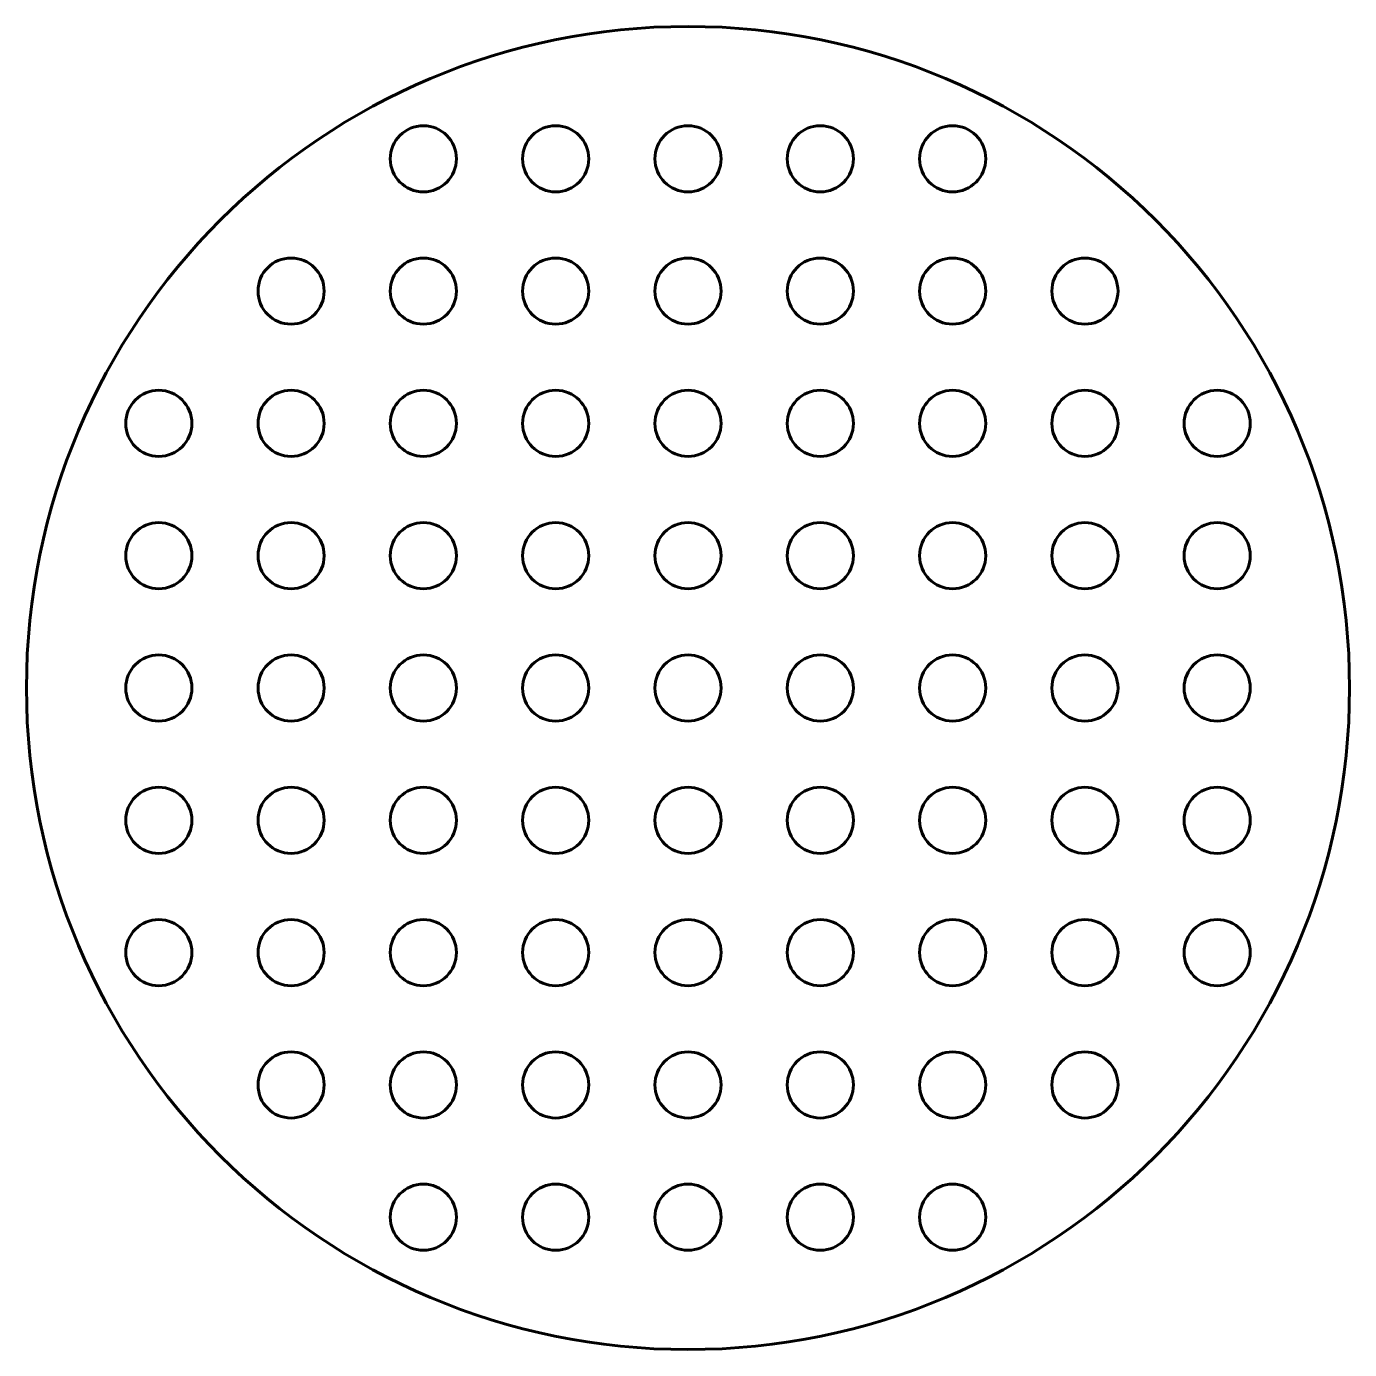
# Model space of a CAD drawing. Header units: millimetres. Extents: x -500 to 500, y -500 to 500.
import ezdxf

# ---------------------------------------------------------------- set-up
doc = ezdxf.new("R2010")
doc.units = ezdxf.units.MM
doc.linetypes.add('K5LT_BASIC', pattern=[0])
doc.layers.add('2', color=7, linetype='Continuous')

msp = doc.modelspace()

# ---------------------------------------------------------------- linework, layer by layer
at = {"color": 5, "linetype": 'K5LT_BASIC', "lineweight": 60}
msp.add_circle((0, 0), 500, dxfattribs=at)
at = {"layer": '2', "color": 5, "linetype": 'K5LT_BASIC', "lineweight": 60}
for centre in [(-200, 400), (-100, 400), (0, 400), (100, 400), (200, 400), (-300, 300), (-200, 300), (-100, 300), (0, 300), (100, 300), (200, 300), (300, 300), (-400, 200), (-300, 200), (-200, 200), (-100, 200), (0, 200), (100, 200), (200, 200), (300, 200), (400, 200), (-400, 100), (-300, 100), (-200, 100), (-100, 100), (0, 100), (100, 100), (200, 100), (300, 100), (400, 100), (-400, 0), (-300, 0), (-200, 0), (-100, 0), (0, 0), (100, 0), (200, 0), (300, 0), (400, 0), (-400, -100), (-300, -100), (-200, -100), (-100, -100), (0, -100), (100, -100), (200, -100), (300, -100), (400, -100), (-400, -200), (-300, -200), (-200, -200), (-100, -200), (0, -200), (100, -200), (200, -200), (300, -200), (400, -200), (-300, -300), (-200, -300), (-100, -300), (0, -300), (100, -300), (200, -300), (300, -300), (-200, -400), (-100, -400), (0, -400), (100, -400), (200, -400)]:
    msp.add_circle(centre, 25, dxfattribs=at)

doc.saveas('drawing.dxf')
